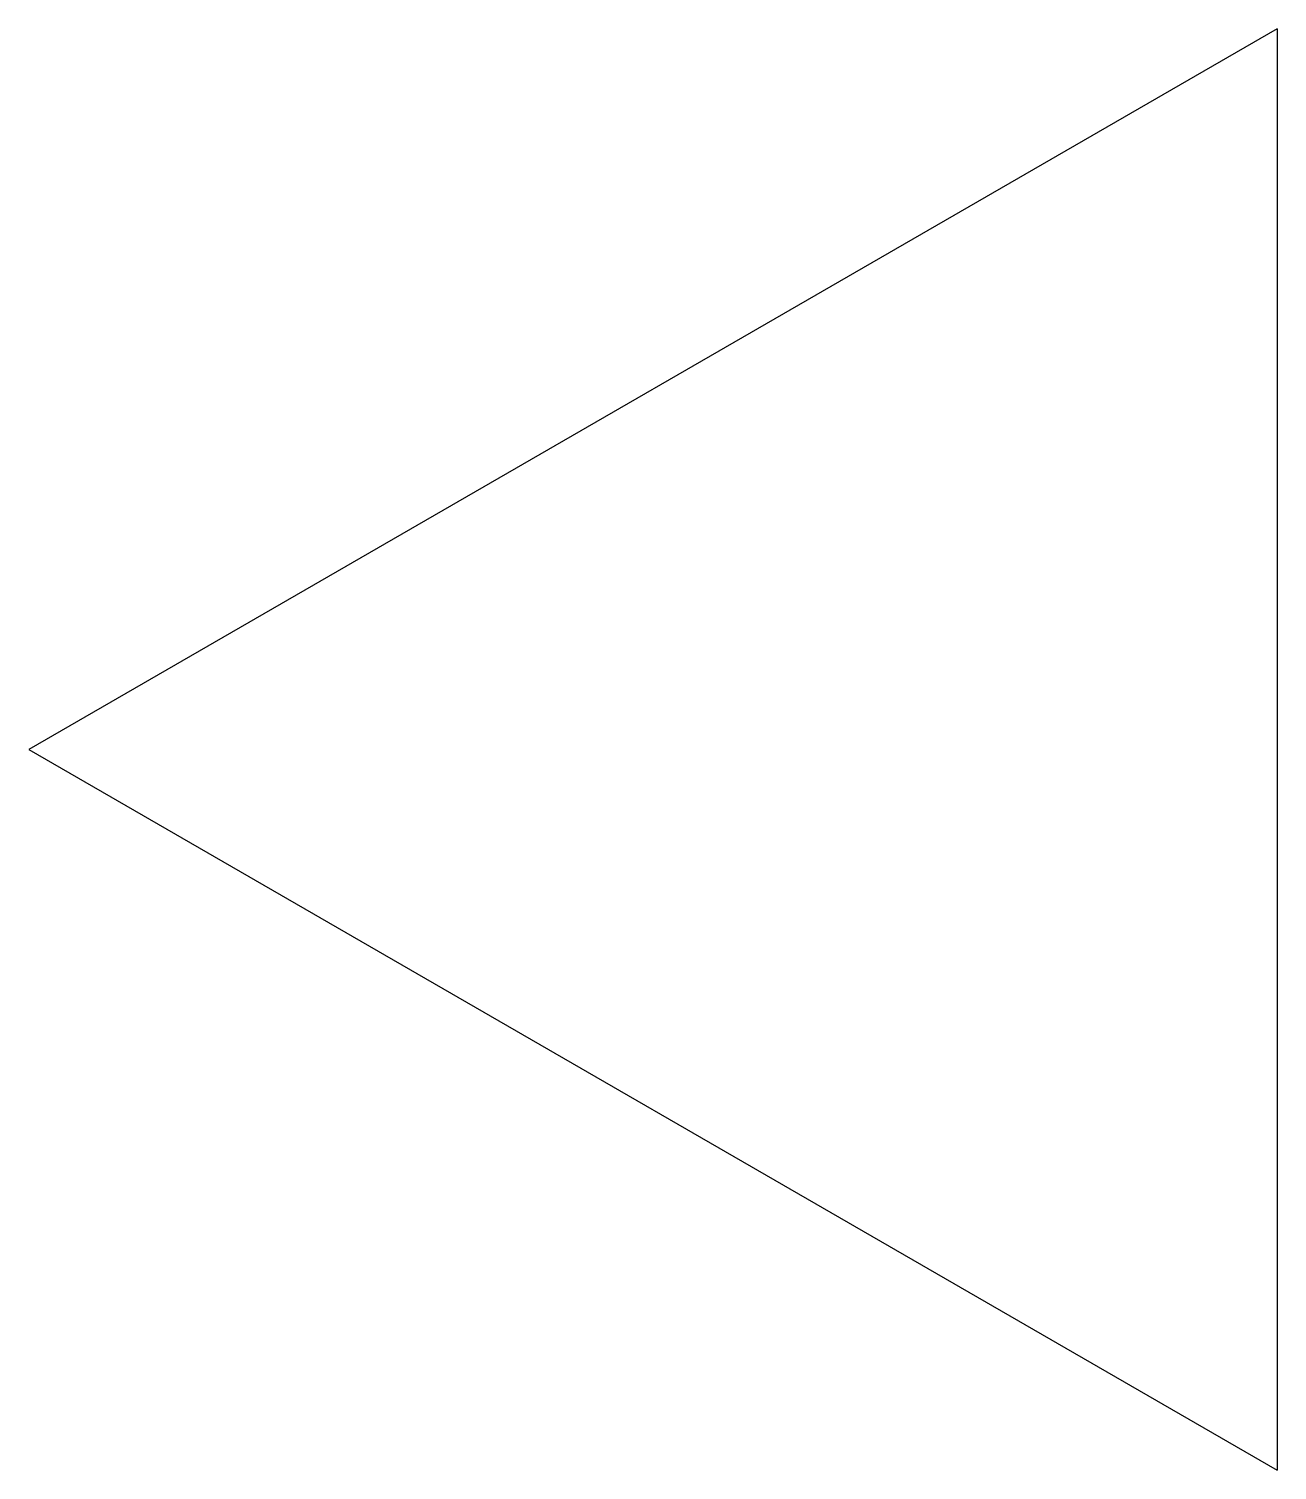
# Model space of a CAD drawing. Extents: x -652.282 to -652.173, y 856.263 to 856.387.
import ezdxf

# ---------------------------------------------------------------- set-up
doc = ezdxf.new("R2010")
doc.units = 0
doc.header["$LTSCALE"] = 96
doc.header["$MEASUREMENT"] = 0
doc.layers.get('0').update_dxf_attribs({"linetype": 'CONTINUOUS'})

msp = doc.modelspace()

# ---------------------------------------------------------------- linework, layer by layer
for p, q in [((-652.17348, 856.38748), (-652.28155, 856.32509)), ((-652.17348, 856.38748), (-652.17348, 856.26269)), ((-652.28155, 856.32509), (-652.17348, 856.26269))]:
    msp.add_line(p, q)

doc.saveas('drawing.dxf')
